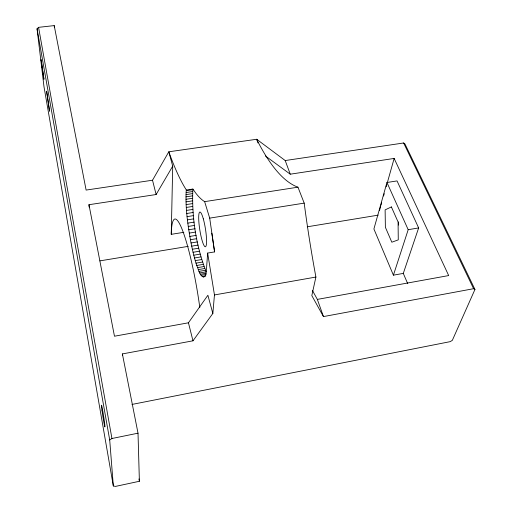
<?xml version="1.0" encoding="UTF-8"?>
<svg xmlns="http://www.w3.org/2000/svg" width="512" height="512" viewBox="0 0 512 512"><rect width="100%" height="100%" fill="white"/><g stroke="black" fill="none" stroke-linecap="round" stroke-linejoin="round"><path stroke-width="0.77" d="M186.394 190.029L192.87 189.05L195.712 193.037A363.667 61.293 84.7 0 0 204.64 201.638L209.696 218.125L214.586 251.904L207.648 253.062L206.522 268.55C205.965 271.36 206.528 275.706 203.603 277.248C199.258 275.398 198.592 269.338 196.749 265.472C193.99 257.062 192.064 248.397 190.419 239.706C187.546 223.309 185.21 206.47 186.278 189.862A364.352 58.899 84.6 0 1 169.453 153.606L168.806 151.789L256.691 139.264L285.203 160.544L290.259 174.189L394.15 158.438L448.685 275.565L317.344 299.398L312.429 290.445M199.712 272.928L206.208 271.821C195.994 245.734 191.603 217.005 192.87 189.05M183.84 232.307L171.251 234.336L172.717 166.138L168.806 151.789L152.518 180.224L156.122 194.528L88.96 204.71L89.152 207.091M122.458 355.52L122.381 353.926L192.979 340.813L212.845 313.453L214.458 294.938L207.648 253.062M257.984 142.925L256.691 139.264L257.549 141.018A354.797 93.005 86.5 0 0 297.958 187.187L304.192 203.123A776.787 411.84 75.7 0 0 315.904 277.05L311.821 295.603L323.456 316.582L473.613 288.698L474.95 289.472L452.326 340.352L450.189 341.651L131.974 404.435M386.95 182.496L373.901 228.973L393.408 275.168L403.29 273.402L418.643 227.93L397.05 180.915L386.95 182.496L408.192 229.696L393.408 275.168M379.488 210.541L380.57 206.714M380.998 205.178L381.645 202.88M383.584 195.987L384.23 193.69M386.176 186.79L386.822 184.493M387.469 182.195L394.15 158.438M156.122 194.528L172.717 166.138M88.96 204.71L114.47 336.218L188.442 322.797L207.885 295.258L212.845 313.453M122.381 353.926L138.016 433.184L139.392 481.274L115.507 486.4L113.331 485.99L43.981 86.656L37.05 28.787L38.573 27.341L54.208 25.6L86.118 190.074L152.518 180.224M113.331 485.99L109.709 439.994L111.936 438.502L138.016 433.184M214.458 294.938L315.904 277.05M201.114 275.354L206.195 274.483M202.214 276.614L205.862 275.987M197.498 267.635L203.936 266.547M198.246 269.606L204.698 268.512M198.982 271.373L205.459 270.272M200.422 274.259L206.214 273.267M195.251 260.634L201.638 259.558M195.994 263.136L202.4 262.054M196.749 265.472L203.168 264.39M408.192 229.696L418.643 227.93M193.779 255.187L200.147 254.125M194.509 257.978L200.883 256.909M99.923 260.87L188.211 246.362M307.251 226.797L378.195 215.142M191.693 246.144L198.029 245.101M192.371 249.254L198.714 248.205M193.062 252.275L199.418 251.219M190.419 239.706L196.749 238.675M191.046 242.95L197.376 241.92M189.274 233.094L195.59 232.077M189.83 236.416L196.154 235.392M188.269 226.432L194.586 225.427M188.749 229.76L195.072 228.749M187.072 216.634L193.402 215.642M187.424 219.853L193.754 218.854M209.696 218.125L304.192 203.123M187.821 223.13L194.144 222.118M186.502 210.419L192.851 209.427M186.765 213.485L193.101 212.493M186.035 201.869L192.416 200.883M204.64 201.638L297.958 187.187M186.138 204.595L192.512 203.61M186.298 207.45L192.653 206.458M186.042 194.605L192.474 193.619M185.984 196.858L192.397 195.878M185.984 199.283L192.378 198.304M186.317 190.65L192.781 189.67M186.15 192.531L192.602 191.552M285.203 160.544L403.635 142.982L404.941 143.93L474.95 289.472M265.421 155.981L290.259 174.189M403.635 142.982L473.613 288.698M403.29 273.402L407.706 283.654M317.344 299.398L323.456 316.582M188.442 322.797L192.979 340.813M138.95 478.938L139.392 481.274M38.573 27.341L111.936 438.502M37.05 28.787L109.709 439.994M211.821 233.184L214.586 251.904M54.208 25.6L54.368 27.181M398.502 221.926L398.534 225.082M171.251 234.336A76.154 10.368 80.6 0 1 182.406 230.067A76.154 10.368 80.6 0 1 199.814 307.558M41.114 59.808L43.936 79.136L41.114 59.808M46.624 91.251L49.523 111.091L46.624 91.251M391.386 206.925L385.12 209.882L385.382 227.29L391.834 242.208L398.266 239.866L398.08 221.99L391.386 206.925M203.302 218.835L203.245 218.624A17.581 2.861 81 0 0 198.694 217.235A17.581 2.861 81 0 0 202.995 243.213A17.581 2.861 81 0 0 206.477 238.163L206.33 236.096A17.581 2.861 81 0 0 203.75 220.525L203.302 218.835M101.958 410.131A10.963 0.384 81.1 0 0 104.896 426.931A10.963 0.384 81.1 0 0 102.816 411.29A10.963 0.384 81.1 0 0 101.958 410.131"/></g></svg>
